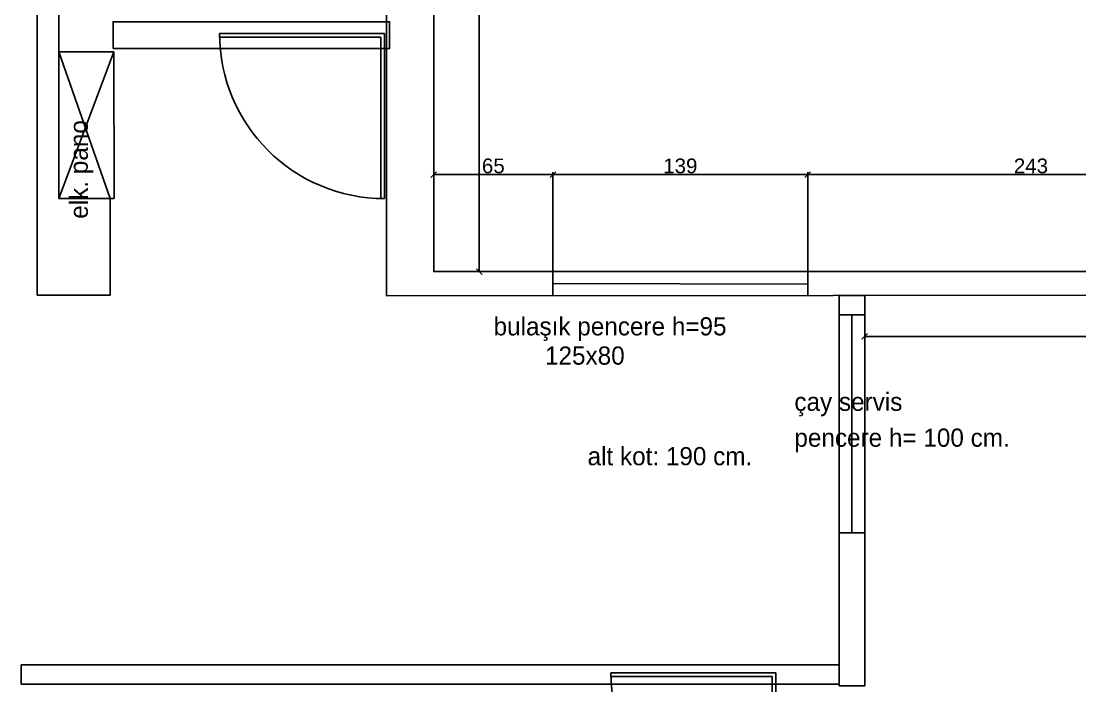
# Model space of a CAD drawing. Header units: millimetres. Extents: x -1066 to 22000, y -1118 to 1876.
# Drawn here: x 14548 to 15125, y 494 to 857 of the extents above; entities that cross this region are included whole.
import ezdxf

# ---------------------------------------------------------------- set-up
doc = ezdxf.new("R2010")
doc.units = ezdxf.units.MM
doc.layers.add('DUVAR', color=1, linetype='Continuous')
doc.layers.add('kapı ABD', color=55, linetype='Continuous')
doc.styles.get("Standard").update_dxf_attribs({"font": 'arial.ttf'})
doc.styles.add('TAKSİM', font='GOTHIC.TTF', dxfattribs={"height": 20})
doc.dimstyles.new('OLCU50', dxfattribs={"dimtxt": 8, "dimasz": 3, "dimexe": 1.25, "dimexo": 0.625, "dimtad": 1, "dimdec": 0, "dimtxsty": 'Standard', "dimblk": 'OBLIQUE', "dimcen": 2.5, "dimclrd": 256, "dimclre": 251, "dimclrt": 25, "dimadec": 0, "dimazin": 0, "dimtfac": 1, "dimtdec": 0, "dimtmove": 0, "dimatfit": 3, "dimldrblk": 'OBLIQUE', "dimfxl": 1, "dimarcsym": 0})

# ---------------------------------------------------------------- blocks, each defined once
blk = doc.blocks.new('rtyjjkw5')
at = {"layer": 'kapı ABD', "color": 7}
for p, q in [((-2, 2), (-2, 90)), ((0, 0), (0, 90)), ((-2, 2), (-90, 2)), ((0, 0), (-90, 0))]:
    blk.add_line(p, q, dxfattribs=at)
blk.add_arc((0, 0), 90, 90, 180, dxfattribs=at)
blk = doc.blocks.new('_Oblique')
at = {"color": 0, "linetype": 'ByBlock', "lineweight": -2}
blk.add_line((-0.5, -0.5), (0.5, 0.5), dxfattribs=at)
blk = doc.blocks.new('*D180')
at = {"layer": 'Defpoints', "color": 0, "transparency": 16777216}
for p in [(14772.97, 1080.11), (14797.82, 1080.11), (14772.97, 720.11)]:
    blk.add_point(p, dxfattribs=at)
at = {"layer": 'DUVAR', "color": 251, "lineweight": -2, "transparency": 16777216}
for p, q in [((14773.6, 1080.11), (14799.07, 1080.11)), ((14773.6, 720.11), (14799.07, 720.11))]:
    blk.add_line(p, q, dxfattribs=at)
at = {"layer": 'DUVAR', "lineweight": -2, "transparency": 16777216}
blk.add_line((14797.82, 720.11), (14797.82, 1080.11), dxfattribs=at)
at = {"layer": 'DUVAR', "lineweight": -2, "transparency": 16777216, "xscale": 3, "yscale": 3, "zscale": 3}
for p, rotation in [((14797.82, 1080.11), 90), ((14797.82, 720.11), 270)]:
    blk.add_blockref('_Oblique', p, dxfattribs=dict(at, rotation=rotation))
at = {"layer": 'DUVAR', "color": 25, "transparency": 16777216, "insert": (14793.1, 900.11), "char_height": 8, "attachment_point": 5, "rotation": 90}
blk.add_mtext('360', dxfattribs=at)
blk = doc.blocks.new('*D188')
at = {"layer": 'Defpoints', "color": 0, "transparency": 16777216}
for p in [(14837.97, 772.94), (14772.97, 720.11), (14837.97, 720.11)]:
    blk.add_point(p, dxfattribs=at)
at = {"layer": 'DUVAR', "color": 251, "lineweight": -2, "transparency": 16777216}
for p, q in [((14772.97, 720.74), (14772.97, 774.19)), ((14837.97, 720.74), (14837.97, 774.19))]:
    blk.add_line(p, q, dxfattribs=at)
at = {"layer": 'DUVAR', "lineweight": -2, "transparency": 16777216}
blk.add_line((14772.97, 772.94), (14837.97, 772.94), dxfattribs=at)
at = {"layer": 'DUVAR', "lineweight": -2, "transparency": 16777216, "xscale": 3, "yscale": 3, "zscale": 3, "rotation": 180}
blk.add_blockref('_Oblique', (14772.97, 772.94), dxfattribs=at)
at = {"layer": 'DUVAR', "lineweight": -2, "transparency": 16777216, "xscale": 3, "yscale": 3, "zscale": 3}
blk.add_blockref('_Oblique', (14837.97, 772.94), dxfattribs=at)
at = {"layer": 'DUVAR', "color": 25, "transparency": 16777216, "insert": (14805.47, 777.65), "char_height": 8, "attachment_point": 5}
blk.add_mtext('65', dxfattribs=at)
blk = doc.blocks.new('*D189')
at = {"layer": 'Defpoints', "color": 0, "transparency": 16777216}
for p in [(14976.8, 772.94), (14837.97, 720.11), (14976.8, 719.75)]:
    blk.add_point(p, dxfattribs=at)
at = {"layer": 'DUVAR', "color": 251, "lineweight": -2, "transparency": 16777216}
for p, q in [((14837.97, 720.74), (14837.97, 774.19)), ((14976.8, 720.38), (14976.8, 774.19))]:
    blk.add_line(p, q, dxfattribs=at)
at = {"layer": 'DUVAR', "lineweight": -2, "transparency": 16777216}
blk.add_line((14837.97, 772.94), (14976.8, 772.94), dxfattribs=at)
at = {"layer": 'DUVAR', "lineweight": -2, "transparency": 16777216, "xscale": 3, "yscale": 3, "zscale": 3, "rotation": 180}
blk.add_blockref('_Oblique', (14837.97, 772.94), dxfattribs=at)
at = {"layer": 'DUVAR', "lineweight": -2, "transparency": 16777216, "xscale": 3, "yscale": 3, "zscale": 3}
blk.add_blockref('_Oblique', (14976.8, 772.94), dxfattribs=at)
at = {"layer": 'DUVAR', "color": 25, "transparency": 16777216, "insert": (14907.39, 777.65), "char_height": 8, "attachment_point": 5}
blk.add_mtext('139', dxfattribs=at)
blk = doc.blocks.new('*D190')
at = {"layer": 'Defpoints', "color": 0, "transparency": 16777216}
for p in [(15220.22, 772.94), (14976.8, 719.75), (15220.22, 720.11)]:
    blk.add_point(p, dxfattribs=at)
at = {"layer": 'DUVAR', "color": 251, "lineweight": -2, "transparency": 16777216}
for p, q in [((14976.8, 720.38), (14976.8, 774.19)), ((15220.22, 720.74), (15220.22, 774.19))]:
    blk.add_line(p, q, dxfattribs=at)
at = {"layer": 'DUVAR', "lineweight": -2, "transparency": 16777216}
blk.add_line((14976.8, 772.94), (15220.22, 772.94), dxfattribs=at)
at = {"layer": 'DUVAR', "lineweight": -2, "transparency": 16777216, "xscale": 3, "yscale": 3, "zscale": 3, "rotation": 180}
blk.add_blockref('_Oblique', (14976.8, 772.94), dxfattribs=at)
at = {"layer": 'DUVAR', "lineweight": -2, "transparency": 16777216, "xscale": 3, "yscale": 3, "zscale": 3}
blk.add_blockref('_Oblique', (15220.22, 772.94), dxfattribs=at)
at = {"layer": 'DUVAR', "color": 25, "transparency": 16777216, "insert": (15098.51, 777.65), "char_height": 8, "attachment_point": 5}
blk.add_mtext('243', dxfattribs=at)
blk = doc.blocks.new('*D203')
at = {"layer": 'Defpoints', "color": 0, "transparency": 16777216}
for p in [(15007.89, 707.07), (15457.89, 707.26), (15457.89, 684.82)]:
    blk.add_point(p, dxfattribs=at)
at = {"layer": 'DUVAR', "color": 251, "lineweight": -2, "transparency": 16777216}
for p, q in [((15007.89, 706.44), (15007.89, 683.57)), ((15457.89, 706.64), (15457.89, 683.57))]:
    blk.add_line(p, q, dxfattribs=at)
at = {"layer": 'DUVAR', "lineweight": -2, "transparency": 16777216}
blk.add_line((15007.89, 684.82), (15457.89, 684.82), dxfattribs=at)
at = {"layer": 'DUVAR', "lineweight": -2, "transparency": 16777216, "xscale": 3, "yscale": 3, "zscale": 3, "rotation": 180}
blk.add_blockref('_Oblique', (15007.89, 684.82), dxfattribs=at)
at = {"layer": 'DUVAR', "lineweight": -2, "transparency": 16777216, "xscale": 3, "yscale": 3, "zscale": 3}
blk.add_blockref('_Oblique', (15457.89, 684.82), dxfattribs=at)
at = {"layer": 'DUVAR', "color": 25, "transparency": 16777216, "insert": (15232.89, 689.53), "char_height": 8, "attachment_point": 5}
blk.add_mtext('450', dxfattribs=at)

msp = doc.modelspace()

# ---------------------------------------------------------------- linework, layer by layer
for p, q in [((14556.86, 1260.29), (14556.86, 707.26)), ((14568.74, 759.85), (14568.74, 1222.07)), ((14596.59, 759.85), (14568.74, 759.85)), ((14596.59, 707.26), (14596.59, 759.85)), ((14837.97, 707.26), (14837.97, 720.11)), ((14976.8, 706.9), (14976.8, 719.75)), ((14837.97, 713.69), (14976.8, 713.33)), ((14556.86, 707.26), (14596.59, 707.26)), ((15007.89, 696.48), (14993.97, 696.48)), ((15000.93, 696.48), (15000.93, 577.85)), ((14993.97, 577.85), (15007.89, 577.85))]:
    msp.add_line(p, q)
for points in [[(14744.67, 1080.11), (14747.29, 874.78), (14747.29, 874.78), (14747.29, 863.22), (14747.29, 863.22), (14747.29, 706.84), (15234.22, 707.26), (15234.22, 707.26)], [(15223.57, 720.11), (15223.57, 720.11), (14772.97, 720.11), (14772.97, 1080.11), (14744.67, 1080.11)], [(14993.97, 552.32), (14993.97, 707.07), (15007.89, 707.07), (15007.89, 494.46), (14993.97, 494.46), (14993.97, 552.32)]]:
    msp.add_lwpolyline(points)
for points in [[(14598.22, 841.57), (14748.92, 841.57), (14748.92, 856.19), (14598.22, 856.19)], [(14548.15, 495.31), (14993.97, 495.31), (14993.97, 505.83), (14548.15, 505.83)]]:
    msp.add_lwpolyline(points, close=True)
at = {"layer": 'DUVAR'}
for p, q in [((14598.64, 839.85), (14568.74, 839.8)), ((14568.74, 839.8), (14596.59, 759.85)), ((14568.74, 759.85), (14568.74, 839.8)), ((14568.74, 839.8), (14598.64, 839.8)), ((14598.64, 839.8), (14568.74, 759.85)), ((14598.74, 759.85), (14598.64, 839.85)), ((14568.74, 759.85), (14598.74, 759.85)), ((14596.59, 759.85), (14568.74, 759.85))]:
    msp.add_line(p, q, dxfattribs=at)

# ---------------------------------------------------------------- block references
at = {"xscale": -1, "rotation": 180}
for p in [(14746.25, 849.85), (14959.53, 501.56)]:
    msp.add_blockref('rtyjjkw5', p, dxfattribs=at)

# ---------------------------------------------------------------- texts
at = {"style": 'TAKSİM'}
msp.add_text('elk. pano', height=9.9, rotation=90, dxfattribs=at).set_placement((14584.48, 748.89, 0))
for s, p in [('bulaşık pencere h=95', (14805.62, 685.35, 0)), ('125x80', (14833.64, 669.42, 0)), ('çay servis', (14969.56, 644.26, 0)), ('pencere h= 100 cm.', (14969.56, 624.7, 0)), ('alt kot: 190 cm.', (14856.84, 614.62, 0))]:
    msp.add_text(s, height=9.9, dxfattribs=at).set_placement(p)

# ---------------------------------------------------------------- dimensions: what is measured, and where the dimension line sits
at = {"layer": 'DUVAR'}
dim = msp.add_linear_dim(base=(14797.82, 1080.11), p1=(14772.97, 720.11), p2=(14772.97, 1080.11), angle=90, dimstyle='OLCU50', dxfattribs=at)
dim.commit()
dim.dimension.update_dxf_attribs({"geometry": '*D180', "text_midpoint": (14793.1, 900.11)})
for base, p1, p2, picture, middle in [((14837.97, 772.94), (14772.97, 720.11), (14837.97, 720.11), '*D188', (14805.47, 777.65)), ((15457.89, 684.82), (15007.89, 707.07), (15457.89, 707.26), '*D203', (15232.89, 689.53))]:
    dim = msp.add_linear_dim(base=base, p1=p1, p2=p2, dimstyle='OLCU50', dxfattribs=at)
    dim.commit()
    dim.dimension.update_dxf_attribs({"geometry": picture, "text_midpoint": middle})
for base, p1, p2, picture, middle in [((14976.8, 772.94), (14837.97, 720.11), (14976.8, 719.75), '*D189', (14907.39, 777.65)), ((15220.22, 772.94), (14976.8, 719.75), (15220.22, 720.11), '*D190', (15098.51, 777.65))]:
    dim = msp.add_linear_dim(base=base, p1=p1, p2=p2, dimstyle='OLCU50', override={"dimtmove": 1}, dxfattribs=at)
    dim.commit()
    dim.dimension.update_dxf_attribs({"geometry": picture, "text_midpoint": middle})

doc.saveas('drawing.dxf')
